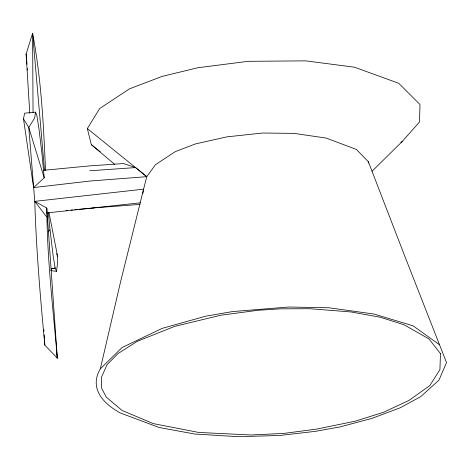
<?xml version="1.0" encoding="UTF-8"?>
<svg xmlns="http://www.w3.org/2000/svg" width="470" height="470" viewBox="0 0 470 470"><rect width="100%" height="100%" fill="white"/><g stroke="black" fill="none" stroke-linecap="round" stroke-linejoin="round"><path stroke-width="0.7" d="M142.851 193.44L143.591 189.151L120.367 282.693L100.327 368.856A168.413 61.453 -3.9 0 0 120.479 413.042L159.142 427.488L194.792 434.039L238.214 436.677L279.538 435.496L315.182 431.384L340.18 426.878L371.876 418.4L400.123 407.813L420.644 396.698L438.998 380.118L446.5 362.535L404.464 255.333L368.339 161.698L356.401 149.442L326.198 138.086L294.009 133.368L262.601 133.028L226.934 136.858L195.373 143.955L175.422 151.563L155.447 164.7L146.775 176.673L143.591 189.151L34.774 201.354C36.219 249.4 40.32 297.304 44.844 345.145L57.322 358.175C53.022 308.22 47.029 258.224 46.806 208.051L34.774 201.354L28.776 127.441L23.5 118.892L24.599 113.188L35.52 112.136L36.86 115.485L38.916 128.475L42 154.072L44.209 177.836L33.593 187.565L23.5 118.892M49.039 212.804L57.593 256.385L57.287 265.397L56.506 271.302L50.772 270.673M368.263 163.137L368.339 161.698M35.52 112.136L34.657 117.97L28.776 127.441L44.209 177.836M29.78 113.276L26.114 54.026L32.594 33.323C41.219 78.49 43.569 124.497 45.525 170.351M114.739 164.424L91.298 144.607L87.344 128.574L99.669 108.564L129.444 88.871L161.974 76.451L197.788 67.751L248.137 61.323L305.741 60.859L354.486 67.21L398.719 83.272L419.998 104.522L419.51 121.942L402.167 141.552L372.146 171.156M48.105 231.916L50.002 229.783L48.386 212.757M100.327 368.856L122.106 347.506L162.262 328.348L205.878 316.151L232.591 311.569L288.715 307.022L328.894 307.768L373.862 314.019L412.983 325.775L439.609 344.798M400.887 142.275L402.167 141.552M51.136 269.081L55.143 267.947L56.506 271.302M51.118 268.881L55.143 267.947L53.251 256.632L50.002 229.783M33.593 187.565L90.363 180.991L146.775 176.673L135.577 167.584L123.487 163.548L89.882 165.875L43.158 170.346M93.054 207.928L140.512 202.805M46.548 212.957L93.694 207.928L139.989 204.385M65.994 210.46L67.451 210.325M71.093 209.99L72.55 209.861M74.742 209.661L77.656 209.391M79.113 209.262L93.694 207.928M89.799 170.786L135.577 167.584M91.298 144.607L100.263 151.81M87.344 128.574L146.775 176.673M34.774 201.354L46.542 216.758M56.594 253.653L57.593 256.385M56.588 353.105L56.905 355.279M57.111 356.724L57.322 358.175L46.806 208.051M44.491 170.14L32.594 33.323L33.053 112.448M26.114 54.026L26.561 59.126M26.684 60.583L27.002 64.225M27.383 68.597L27.513 70.053M43.851 329.764L43.945 331.227M44.18 334.893L44.415 338.553M44.515 340.016L44.844 345.145M440.478 353.634L439.914 369.667L429.833 385.576L409.053 400.381L383.573 412.284L355.038 421.243L316.574 429.11L283.827 433.416L251.045 434.979L198.775 432.453L153.249 423.599L122.077 410.474L106.255 397.115L101.632 388.185L101.473 377.21L107.101 364.649L117.929 353.622L137.316 341.291L174.77 326.35L220.871 315.211L258.224 310.265L280.096 308.843L309.877 308.72L351.161 311.974L380.312 317.25L404.053 324.77L428.987 338.94L440.478 353.634"/></g></svg>
